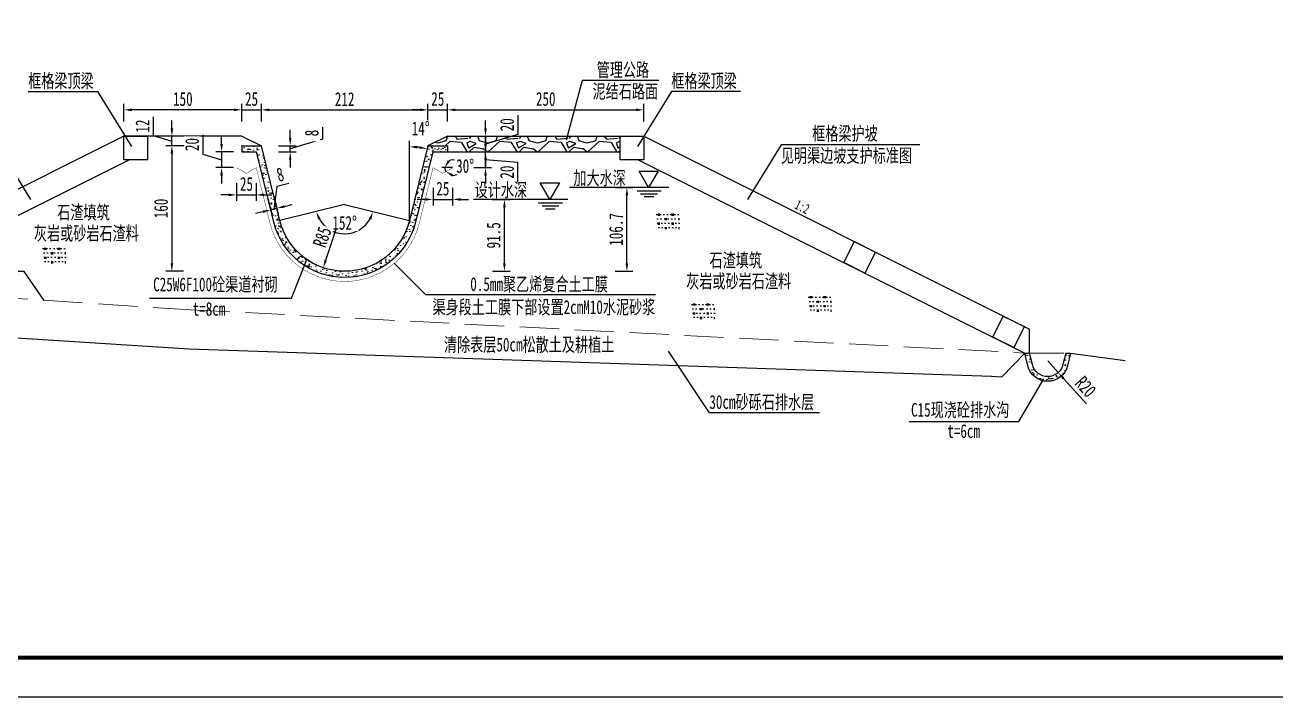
# Model space of a CAD drawing. Extents: x -1 to 840, y -1 to 593.
# Drawn here: x 173.6 to 492.3, y -1 to 170.2 of the extents above; entities that cross this region are included whole.
import ezdxf
from ezdxf.enums import TextEntityAlignment as Align

# ---------------------------------------------------------------- set-up
doc = ezdxf.new("R2010")
doc.units = 0
doc.linetypes.add('DASH', pattern=[0.35, 0.25, -0.1])
for name, color, linetype in [('DXPM', 8, 'Continuous'), ('图框', 7, 'Continuous'), ('文字', 3, 'Continuous'), ('标注', 3, 'Continuous'), ('结构线', 4, 'Continuous')]:
    doc.layers.add(name, color=color, linetype=linetype)
doc.styles.add('ttfs0.7', font='仿宋_GB2312.ttf', dxfattribs={"width": 0.7})
doc.dimstyles.new('50', dxfattribs={"dimtxt": 3.5, "dimasz": 2, "dimexe": 1.5, "dimexo": 0.0625, "dimgap": 1, "dimtad": 1, "dimdec": 0, "dimlfac": 5, "dimzin": 0, "dimdsep": 46, "dimtxsty": 'ttfs0.7', "dimcen": 0.09, "dimclrd": 3, "dimclre": 3, "dimclrt": 3, "dimadec": 0, "dimazin": 0, "dimtfac": 1, "dimtdec": 0, "dimtmove": 1, "dimatfit": 3, "dimfxl": 0, "dimtolj": 1, "dimtzin": 0, "dimarcsym": 0})

# ---------------------------------------------------------------- blocks, each defined once
blk = doc.blocks.new('*D34')
at = {"layer": 'Defpoints', "color": 0, "transparency": 16777216}
for p in [(231.54, 139.44), (211, 107.44), (255.02, 107.44)]:
    blk.add_point(p, dxfattribs=at)
at = {"layer": 'DXPM', "color": 3, "lineweight": -2, "transparency": 16777216}
for p, q in [((214, 139.44), (209.5, 139.44)), ((211, 137.44), (211, 109.44)), ((214, 107.44), (209.5, 107.44))]:
    blk.add_line(p, q, dxfattribs=at)
at = {"layer": 'DXPM', "color": 3, "transparency": 16777216}
for points in [[(211.34, 137.44), (210.67, 137.44), (211, 139.44)], [(210.67, 109.44), (211.34, 109.44), (211, 107.44)]]:
    blk.add_solid(points, dxfattribs=at)
at = {"layer": 'DXPM', "color": 3, "transparency": 16777216, "insert": (208.25, 123.44), "char_height": 3.5, "attachment_point": 5, "rotation": 90, "style": 'ttfs0.7', "bg_fill": 3, "box_fill_scale": 1.1, "bg_fill_color": 256, "bg_fill_true_color": 13158600, "bg_fill_transparency": 0}
blk.add_mtext('\\A1;160', dxfattribs=at)
blk = doc.blocks.new('*D35')
at = {"layer": 'Defpoints', "color": 0, "transparency": 16777216}
for p in [(255.02, 124.44), (255.02, 124.44), (238.52, 120.35), (271.52, 120.35)]:
    blk.add_point(p, dxfattribs=at)
at = {"layer": '标注', "color": 3, "lineweight": -2, "transparency": 16777216}
blk.add_arc((255.02, 124.44), 7.44, 209.3466, 330.6534, dxfattribs=at)
at = {"layer": '标注', "color": 3, "transparency": 16777216}
for points in [[(248.85, 120.91), (248.23, 120.67), (247.8, 122.65)], [(261.82, 120.67), (261.2, 120.91), (262.25, 122.65)]]:
    blk.add_solid(points, dxfattribs=at)
at = {"layer": '标注', "color": 3, "transparency": 16777216, "insert": (255.02, 119.75), "char_height": 3.5, "attachment_point": 5, "rotation": 360, "style": 'ttfs0.7', "bg_fill": 3, "box_fill_scale": 1.1, "bg_fill_color": 256, "bg_fill_true_color": 13158600, "bg_fill_transparency": 0}
blk.add_mtext('\\A1;152%%d', dxfattribs=at)
at = {"layer": 'Defpoints', "color": 0, "transparency": 16777216}
blk.add_point((251.83, 117.71), dxfattribs=at)
blk = doc.blocks.new('*D36')
at = {"layer": 'Defpoints', "color": 0, "transparency": 16777216}
for p in [(198.8, 148.57), (198.8, 141.83), (228.8, 141.83)]:
    blk.add_point(p, dxfattribs=at)
at = {"layer": '标注', "color": 3, "lineweight": -2, "transparency": 16777216}
for p, q in [((198.8, 145.57), (198.8, 150.07)), ((228.8, 145.57), (228.8, 150.07)), ((226.8, 148.57), (200.8, 148.57))]:
    blk.add_line(p, q, dxfattribs=at)
at = {"layer": '标注', "color": 3, "transparency": 16777216}
for points in [[(200.8, 148.91), (200.8, 148.24), (198.8, 148.57)], [(226.8, 148.24), (226.8, 148.91), (228.8, 148.57)]]:
    blk.add_solid(points, dxfattribs=at)
at = {"layer": '标注', "color": 3, "transparency": 16777216, "insert": (213.8, 151.32), "char_height": 3.5, "attachment_point": 5, "style": 'ttfs0.7', "bg_fill": 3, "box_fill_scale": 1.1, "bg_fill_color": 256, "bg_fill_true_color": 13158600, "bg_fill_transparency": 0}
blk.add_mtext('\\A1;150', dxfattribs=at)
blk = doc.blocks.new('*D37')
at = {"layer": 'Defpoints', "color": 0, "transparency": 16777216}
for p in [(228.8, 141.83), (233.8, 139.44)]:
    blk.add_point(p, dxfattribs=at)
at = {"layer": '标注', "color": 3, "lineweight": -2, "transparency": 16777216}
for p, q in [((228.8, 145.57), (228.8, 150.07)), ((233.8, 145.57), (233.8, 150.07)), ((226.8, 148.57), (224.8, 148.57)), ((228.8, 148.57), (233.8, 148.57)), ((235.8, 148.57), (237.8, 148.57))]:
    blk.add_line(p, q, dxfattribs=at)
at = {"layer": '标注', "color": 3, "transparency": 16777216}
for points in [[(226.8, 148.24), (226.8, 148.91), (228.8, 148.57)], [(235.8, 148.91), (235.8, 148.24), (233.8, 148.57)]]:
    blk.add_solid(points, dxfattribs=at)
at = {"layer": '标注', "color": 3, "transparency": 16777216, "insert": (231.3, 151.32), "char_height": 3.5, "attachment_point": 5, "style": 'ttfs0.7', "bg_fill": 3, "box_fill_scale": 1.1, "bg_fill_color": 256, "bg_fill_true_color": 13158600, "bg_fill_transparency": 0}
blk.add_mtext('\\A1;25', dxfattribs=at)
at = {"layer": 'Defpoints', "color": 0, "transparency": 16777216}
blk.add_point((233.8, 148.57), dxfattribs=at)
blk = doc.blocks.new('*D38')
at = {"layer": 'Defpoints', "color": 0, "transparency": 16777216}
for p in [(276.25, 148.57), (233.8, 139.44), (276.25, 139.44)]:
    blk.add_point(p, dxfattribs=at)
at = {"layer": '标注', "color": 3, "lineweight": -2, "transparency": 16777216}
for p, q in [((233.8, 145.57), (233.8, 150.07)), ((276.25, 145.57), (276.25, 150.07)), ((235.8, 148.57), (274.25, 148.57))]:
    blk.add_line(p, q, dxfattribs=at)
at = {"layer": '标注', "color": 3, "transparency": 16777216}
for points in [[(235.8, 148.91), (235.8, 148.24), (233.8, 148.57)], [(274.25, 148.24), (274.25, 148.91), (276.25, 148.57)]]:
    blk.add_solid(points, dxfattribs=at)
at = {"layer": '标注', "color": 3, "transparency": 16777216, "insert": (255.02, 151.32), "char_height": 3.5, "attachment_point": 5, "style": 'ttfs0.7', "bg_fill": 3, "box_fill_scale": 1.1, "bg_fill_color": 256, "bg_fill_true_color": 13158600, "bg_fill_transparency": 0}
blk.add_mtext('\\A1;212', dxfattribs=at)
blk = doc.blocks.new('*D39')
at = {"layer": 'Defpoints', "color": 0, "transparency": 16777216}
for p in [(276.25, 139.44), (281.25, 139.44)]:
    blk.add_point(p, dxfattribs=at)
at = {"layer": '标注', "color": 3, "lineweight": -2, "transparency": 16777216}
for p, q in [((276.25, 145.57), (276.25, 150.07)), ((281.25, 145.57), (281.25, 150.07)), ((274.25, 148.57), (272.25, 148.57)), ((276.25, 148.57), (281.25, 148.57)), ((283.25, 148.57), (285.25, 148.57))]:
    blk.add_line(p, q, dxfattribs=at)
at = {"layer": '标注', "color": 3, "transparency": 16777216}
for points in [[(274.25, 148.24), (274.25, 148.91), (276.25, 148.57)], [(283.25, 148.91), (283.25, 148.24), (281.25, 148.57)]]:
    blk.add_solid(points, dxfattribs=at)
at = {"layer": '标注', "color": 3, "transparency": 16777216, "insert": (278.75, 151.32), "char_height": 3.5, "attachment_point": 5, "style": 'ttfs0.7', "bg_fill": 3, "box_fill_scale": 1.1, "bg_fill_color": 256, "bg_fill_true_color": 13158600, "bg_fill_transparency": 0}
blk.add_mtext('\\A1;25', dxfattribs=at)
at = {"layer": 'Defpoints', "color": 0, "transparency": 16777216}
blk.add_point((281.25, 148.57), dxfattribs=at)
blk = doc.blocks.new('*D40')
at = {"layer": 'Defpoints', "color": 0, "transparency": 16777216}
for p in [(331.25, 148.57), (281.25, 141.83), (331.25, 141.83)]:
    blk.add_point(p, dxfattribs=at)
at = {"layer": '标注', "color": 3, "lineweight": -2, "transparency": 16777216}
for p, q in [((281.25, 145.57), (281.25, 150.07)), ((331.25, 145.57), (331.25, 150.07)), ((283.25, 148.57), (329.25, 148.57))]:
    blk.add_line(p, q, dxfattribs=at)
at = {"layer": '标注', "color": 3, "transparency": 16777216}
for points in [[(283.25, 148.91), (283.25, 148.24), (281.25, 148.57)], [(329.25, 148.24), (329.25, 148.91), (331.25, 148.57)]]:
    blk.add_solid(points, dxfattribs=at)
at = {"layer": '标注', "color": 3, "transparency": 16777216, "insert": (306.25, 151.32), "char_height": 3.5, "attachment_point": 5, "style": 'ttfs0.7', "bg_fill": 3, "box_fill_scale": 1.1, "bg_fill_color": 256, "bg_fill_true_color": 13158600, "bg_fill_transparency": 0}
blk.add_mtext('\\A1;250', dxfattribs=at)
blk = doc.blocks.new('*D41')
at = {"layer": 'Defpoints', "color": 0, "transparency": 16777216}
for p in [(256.84, 125.74), (295.73, 125.74), (256.84, 107.44)]:
    blk.add_point(p, dxfattribs=at)
at = {"layer": '标注', "color": 3, "lineweight": -2, "transparency": 16777216}
for p, q in [((292.73, 125.74), (297.23, 125.74)), ((295.73, 109.44), (295.73, 123.74)), ((292.73, 107.44), (297.23, 107.44))]:
    blk.add_line(p, q, dxfattribs=at)
at = {"layer": '标注', "color": 3, "transparency": 16777216}
for points in [[(296.06, 123.74), (295.4, 123.74), (295.73, 125.74)], [(295.4, 109.44), (296.06, 109.44), (295.73, 107.44)]]:
    blk.add_solid(points, dxfattribs=at)
at = {"layer": '标注', "color": 3, "transparency": 16777216, "insert": (292.98, 116.59), "char_height": 3.5, "attachment_point": 5, "rotation": 90, "style": 'ttfs0.7', "bg_fill": 3, "box_fill_scale": 1.1, "bg_fill_color": 256, "bg_fill_true_color": 13158600, "bg_fill_transparency": 0}
blk.add_mtext('\\A1;91.5', dxfattribs=at)
blk = doc.blocks.new('*D42')
at = {"layer": 'Defpoints', "color": 0, "transparency": 16777216}
for p in [(265.02, 128.78), (326.93, 128.78), (265.02, 107.44)]:
    blk.add_point(p, dxfattribs=at)
at = {"layer": '标注', "color": 3, "lineweight": -2, "transparency": 16777216}
for p, q in [((323.93, 128.78), (328.43, 128.78)), ((326.93, 109.44), (326.93, 126.78)), ((323.93, 107.44), (328.43, 107.44))]:
    blk.add_line(p, q, dxfattribs=at)
at = {"layer": '标注', "color": 3, "transparency": 16777216}
for points in [[(327.26, 126.78), (326.6, 126.78), (326.93, 128.78)], [(326.6, 109.44), (327.26, 109.44), (326.93, 107.44)]]:
    blk.add_solid(points, dxfattribs=at)
at = {"layer": '标注', "color": 3, "transparency": 16777216, "insert": (324.18, 118.11), "char_height": 3.5, "attachment_point": 5, "rotation": 90, "style": 'ttfs0.7', "bg_fill": 3, "box_fill_scale": 1.1, "bg_fill_color": 256, "bg_fill_true_color": 13158600, "bg_fill_transparency": 0}
blk.add_mtext('\\A1;106.7', dxfattribs=at)
blk = doc.blocks.new('*D43')
at = {"layer": 'Defpoints', "color": 0, "transparency": 16777216}
for p in [(271.52, 139.09), (274.55, 138.92), (276.25, 139.44), (271.52, 120.35), (271.52, 120.35)]:
    blk.add_point(p, dxfattribs=at)
at = {"layer": '标注', "color": 3, "lineweight": -2, "transparency": 16777216}
blk.add_line((271.52, 139.16), (271.52, 140.67), dxfattribs=at)
blk.add_arc((271.52, 120.35), 18.82, 82.192, 83.9067, dxfattribs=at)
at = {"layer": '标注', "color": 3, "transparency": 16777216}
for points in [[(273.54, 139.4), (273.5, 138.73), (271.52, 139.17)], [(274.02, 138.67), (274.14, 139.32), (276.04, 138.62)]]:
    blk.add_solid(points, dxfattribs=at)
at = {"layer": '标注', "color": 3, "transparency": 16777216, "insert": (274.39, 143.84), "char_height": 3.5, "attachment_point": 5, "style": 'ttfs0.7', "bg_fill": 3, "box_fill_scale": 1.1, "bg_fill_color": 256, "bg_fill_true_color": 13158600, "bg_fill_transparency": 0}
blk.add_mtext('\\A1;14%%d', dxfattribs=at)
blk = doc.blocks.new('*D44')
at = {"layer": 'Defpoints', "color": 0, "transparency": 16777216}
for p in [(281.74, 141.83), (281.74, 137.84), (290.91, 137.84)]:
    blk.add_point(p, dxfattribs=at)
at = {"layer": '标注', "color": 3, "lineweight": -2, "transparency": 16777216}
for p, q in [((299.16, 147.24), (299.16, 142.31)), ((290.91, 143.83), (290.91, 145.83)), ((287.91, 141.83), (292.41, 141.83)), ((299.16, 142.31), (290.91, 139.83)), ((290.91, 141.83), (290.91, 137.84)), ((287.91, 137.84), (292.41, 137.84)), ((290.91, 135.84), (290.91, 133.84))]:
    blk.add_line(p, q, dxfattribs=at)
at = {"layer": '标注', "color": 3, "transparency": 16777216}
for points in [[(290.58, 143.83), (291.24, 143.83), (290.91, 141.83)], [(291.24, 135.84), (290.58, 135.84), (290.91, 137.84)]]:
    blk.add_solid(points, dxfattribs=at)
at = {"layer": '标注', "color": 3, "transparency": 16777216, "insert": (296.41, 144.77), "char_height": 3.5, "attachment_point": 5, "rotation": 90, "style": 'ttfs0.7', "bg_fill": 3, "box_fill_scale": 1.1, "bg_fill_color": 256, "bg_fill_true_color": 13158600, "bg_fill_transparency": 0}
blk.add_mtext('\\A1;20', dxfattribs=at)
blk = doc.blocks.new('*D45')
at = {"layer": 'Defpoints', "color": 0, "transparency": 16777216}
blk.add_point((237.75, 123.48), dxfattribs=at)
at = {"layer": '标注', "color": 3, "lineweight": -2, "transparency": 16777216}
for p, q in [((237.78, 129.05), (236.97, 123.29)), ((240.77, 129.8), (237.78, 129.05)), ((235.47, 126.01), (236.55, 121.64)), ((237.03, 126.39), (238.11, 122.02)), ((239.69, 123.96), (241.63, 124.44)), ((234.25, 122.62), (232.31, 122.14)), ((236.19, 123.1), (237.75, 123.48))]:
    blk.add_line(p, q, dxfattribs=at)
at = {"layer": '标注', "color": 3, "transparency": 16777216}
for points in [[(234.33, 122.29), (234.17, 122.94), (236.19, 123.1)], [(239.61, 124.28), (239.77, 123.64), (237.75, 123.48)]]:
    blk.add_solid(points, dxfattribs=at)
at = {"layer": '标注', "color": 3, "transparency": 16777216, "insert": (238.61, 132.09), "char_height": 3.5, "attachment_point": 5, "rotation": 13.9013, "style": 'ttfs0.7', "bg_fill": 3, "box_fill_scale": 1.1, "bg_fill_color": 256, "bg_fill_true_color": 13158600, "bg_fill_transparency": 0}
blk.add_mtext('\\A1;8', dxfattribs=at)
at = {"layer": 'Defpoints', "color": 0, "transparency": 16777216}
for p in [(234.76, 128.9), (236.31, 129.29)]:
    blk.add_point(p, dxfattribs=at)
blk = doc.blocks.new('*D46')
at = {"layer": 'Defpoints', "color": 0, "transparency": 16777216}
for p in [(255.02, 124.44), (249.56, 108.34)]:
    blk.add_point(p, dxfattribs=at)
at = {"layer": '标注', "color": 3, "transparency": 16777216}
blk.add_solid([(249.88, 110.34), (250.51, 110.13), (249.56, 108.34)], dxfattribs=at)
at = {"layer": '标注', "color": 3, "transparency": 16777216, "insert": (249.3, 116.15), "char_height": 3.5, "attachment_point": 5, "rotation": 71.2457, "style": 'ttfs0.7', "bg_fill": 3, "box_fill_scale": 1.1, "bg_fill_color": 256, "bg_fill_true_color": 13158600, "bg_fill_transparency": 0}
blk.add_mtext('\\A1;R85', dxfattribs=at)
at = {"layer": '标注', "color": 3, "lineweight": -2, "transparency": 16777216}
blk.add_line((250.2, 110.24), (252.97, 118.4), dxfattribs=at)
blk = doc.blocks.new('*D49')
at = {"layer": 'Defpoints', "color": 0, "transparency": 16777216}
for p in [(232.54, 139.44), (232.54, 137.84), (241.15, 139.44)]:
    blk.add_point(p, dxfattribs=at)
at = {"layer": '标注', "color": 3, "lineweight": -2, "transparency": 16777216}
for p, q in [((241.15, 141.44), (241.15, 143.44)), ((249.4, 144.2), (249.4, 141.11)), ((249.4, 141.11), (241.15, 138.64)), ((238.15, 139.44), (242.65, 139.44)), ((238.15, 137.84), (242.65, 137.84)), ((241.15, 137.84), (241.15, 139.44)), ((241.15, 135.84), (241.15, 133.84))]:
    blk.add_line(p, q, dxfattribs=at)
at = {"layer": '标注', "color": 3, "transparency": 16777216}
for points in [[(240.82, 141.44), (241.48, 141.44), (241.15, 139.44)], [(241.48, 135.84), (240.82, 135.84), (241.15, 137.84)]]:
    blk.add_solid(points, dxfattribs=at)
at = {"layer": '标注', "color": 3, "transparency": 16777216, "insert": (246.65, 142.66), "char_height": 3.5, "attachment_point": 5, "rotation": 90, "style": 'ttfs0.7', "bg_fill": 3, "box_fill_scale": 1.1, "bg_fill_color": 256, "bg_fill_true_color": 13158600, "bg_fill_transparency": 0}
blk.add_mtext('\\A1;8', dxfattribs=at)
blk = doc.blocks.new('*D54')
at = {"layer": 'Defpoints', "color": 0, "transparency": 16777216}
for p in [(434.14, 84.6), (436.82, 81.64)]:
    blk.add_point(p, dxfattribs=at)
at = {"layer": '标注', "color": 3, "lineweight": -2, "transparency": 16777216}
blk.add_line((434.14, 84.6), (436.82, 81.64), dxfattribs=at)
at = {"layer": '标注', "color": 3, "transparency": 16777216}
blk.add_solid([(438.41, 80.38), (437.92, 79.93), (436.82, 81.64)], dxfattribs=at)
at = {"layer": '标注', "color": 3, "transparency": 16777216, "insert": (443.81, 78.02), "char_height": 3.5, "attachment_point": 5, "rotation": 312.1594, "style": 'ttfs0.7', "bg_fill": 3, "box_fill_scale": 1.1, "bg_fill_color": 256, "bg_fill_true_color": 13158600, "bg_fill_transparency": 0}
blk.add_mtext('\\A1;R20', dxfattribs=at)
at = {"layer": '标注', "color": 3, "lineweight": -2, "transparency": 16777216}
blk.add_line((444.03, 73.68), (438.17, 80.15), dxfattribs=at)
blk = doc.blocks.new('*D55')
at = {"layer": 'Defpoints', "color": 0, "transparency": 16777216}
for p in [(227.5, 133.84), (232.5, 133.84)]:
    blk.add_point(p, dxfattribs=at)
at = {"layer": '标注', "color": 3, "lineweight": -2, "transparency": 16777216}
for p, q in [((227.5, 129.91), (227.5, 125.41)), ((232.5, 129.91), (232.5, 125.41)), ((225.5, 126.91), (223.5, 126.91)), ((227.5, 126.91), (232.5, 126.91)), ((234.5, 126.91), (236.5, 126.91))]:
    blk.add_line(p, q, dxfattribs=at)
at = {"layer": '标注', "color": 3, "transparency": 16777216}
for points in [[(225.5, 126.58), (225.5, 127.24), (227.5, 126.91)], [(234.5, 127.24), (234.5, 126.58), (232.5, 126.91)]]:
    blk.add_solid(points, dxfattribs=at)
at = {"layer": '标注', "color": 3, "transparency": 16777216, "insert": (230, 129.66), "char_height": 3.5, "attachment_point": 5, "style": 'ttfs0.7', "bg_fill": 3, "box_fill_scale": 1.1, "bg_fill_color": 256, "bg_fill_true_color": 13158600, "bg_fill_transparency": 0}
blk.add_mtext('\\A1;25', dxfattribs=at)
at = {"layer": 'Defpoints', "color": 0, "transparency": 16777216}
blk.add_point((232.5, 126.91), dxfattribs=at)
blk = doc.blocks.new('*D56')
at = {"layer": 'Defpoints', "color": 0, "transparency": 16777216}
for p in [(228.8, 137.84), (223.67, 133.84), (228.8, 133.84)]:
    blk.add_point(p, dxfattribs=at)
at = {"layer": '标注', "color": 3, "lineweight": -2, "transparency": 16777216}
for p, q in [((218.92, 142.19), (218.92, 137.26)), ((223.67, 139.84), (223.67, 141.84)), ((218.92, 137.26), (223.67, 135.84)), ((226.67, 137.84), (222.17, 137.84)), ((223.67, 137.84), (223.67, 133.84)), ((226.67, 133.84), (222.17, 133.84)), ((223.67, 131.84), (223.67, 129.84))]:
    blk.add_line(p, q, dxfattribs=at)
at = {"layer": '标注', "color": 3, "transparency": 16777216}
for points in [[(223.33, 139.84), (224, 139.84), (223.67, 137.84)], [(224, 131.84), (223.33, 131.84), (223.67, 133.84)]]:
    blk.add_solid(points, dxfattribs=at)
at = {"layer": '标注', "color": 3, "transparency": 16777216, "insert": (216.17, 139.73), "char_height": 3.5, "attachment_point": 5, "rotation": 90, "style": 'ttfs0.7', "bg_fill": 3, "box_fill_scale": 1.1, "bg_fill_color": 256, "bg_fill_true_color": 13158600, "bg_fill_transparency": 0}
blk.add_mtext('\\A1;20', dxfattribs=at)
blk = doc.blocks.new('*D57')
at = {"layer": 'Defpoints', "color": 0, "transparency": 16777216}
for p in [(211, 141.83), (228.8, 141.83), (228.8, 139.44)]:
    blk.add_point(p, dxfattribs=at)
at = {"layer": '标注', "color": 3, "lineweight": -2, "transparency": 16777216}
for p, q in [((206.25, 146.8), (206.25, 142.06)), ((211, 143.83), (211, 145.83)), ((206.25, 142.06), (211, 140.63)), ((214, 141.83), (209.5, 141.83)), ((211, 139.44), (211, 141.83)), ((214, 139.44), (209.5, 139.44)), ((211, 137.44), (211, 135.44))]:
    blk.add_line(p, q, dxfattribs=at)
at = {"layer": '标注', "color": 3, "transparency": 16777216}
for points in [[(210.67, 143.83), (211.34, 143.83), (211, 141.83)], [(211.34, 137.44), (210.67, 137.44), (211, 139.44)]]:
    blk.add_solid(points, dxfattribs=at)
at = {"layer": '标注', "color": 3, "transparency": 16777216, "insert": (203.5, 144.43), "char_height": 3.5, "attachment_point": 5, "rotation": 90, "style": 'ttfs0.7', "bg_fill": 3, "box_fill_scale": 1.1, "bg_fill_color": 256, "bg_fill_true_color": 13158600, "bg_fill_transparency": 0}
blk.add_mtext('\\A1;12', dxfattribs=at)
blk = doc.blocks.new('*D58')
at = {"layer": 'Defpoints', "color": 0, "transparency": 16777216}
for p in [(279.81, 133.84), (280.04, 132.4), (280.57, 133.49)]:
    blk.add_point(p, dxfattribs=at)
at = {"layer": '标注', "color": 3, "lineweight": -2, "transparency": 16777216}
for start, end in [(59.7005, 119.8503), (180, 210), (270.1497, 330.2995)]:
    blk.add_arc((282.54, 133.84), 2, start, end, dxfattribs=at)
at = {"layer": '标注', "color": 3, "transparency": 16777216}
for points in [[(281.26, 135.74), (281.83, 135.4), (280.54, 133.84)], [(282.71, 132.13), (282.38, 131.55), (280.81, 132.84)]]:
    blk.add_solid(points, dxfattribs=at)
at = {"layer": '标注', "color": 3, "transparency": 16777216, "insert": (285.71, 134.24), "char_height": 3.5, "attachment_point": 5, "style": 'ttfs0.7', "bg_fill": 3, "box_fill_scale": 1.1, "bg_fill_color": 256, "bg_fill_true_color": 13158600, "bg_fill_transparency": 0}
blk.add_mtext('\\A1;30%%d', dxfattribs=at)
at = {"layer": 'Defpoints', "color": 0, "transparency": 16777216}
blk.add_point((282.54, 133.84), dxfattribs=at)
blk.add_point((282.54, 133.84), dxfattribs=at)
blk = doc.blocks.new('*D59')
at = {"layer": 'Defpoints', "color": 0, "transparency": 16777216}
for p in [(277.54, 133.84), (282.54, 133.84)]:
    blk.add_point(p, dxfattribs=at)
at = {"layer": '标注', "color": 3, "lineweight": -2, "transparency": 16777216}
for p, q in [((277.54, 128.74), (277.54, 124.24)), ((282.54, 128.74), (282.54, 124.24)), ((275.54, 125.74), (273.54, 125.74)), ((277.54, 125.74), (282.54, 125.74)), ((284.54, 125.74), (286.54, 125.74))]:
    blk.add_line(p, q, dxfattribs=at)
at = {"layer": '标注', "color": 3, "transparency": 16777216}
for points in [[(275.54, 125.41), (275.54, 126.07), (277.54, 125.74)], [(284.54, 126.07), (284.54, 125.41), (282.54, 125.74)]]:
    blk.add_solid(points, dxfattribs=at)
at = {"layer": '标注', "color": 3, "transparency": 16777216, "insert": (280.04, 128.49), "char_height": 3.5, "attachment_point": 5, "style": 'ttfs0.7', "bg_fill": 3, "box_fill_scale": 1.1, "bg_fill_color": 256, "bg_fill_true_color": 13158600, "bg_fill_transparency": 0}
blk.add_mtext('\\A1;25', dxfattribs=at)
at = {"layer": 'Defpoints', "color": 0, "transparency": 16777216}
blk.add_point((282.54, 125.74), dxfattribs=at)
blk = doc.blocks.new('*D60')
at = {"layer": 'Defpoints', "color": 0, "transparency": 16777216}
for p in [(282.54, 137.84), (290.91, 137.84), (282.54, 133.84)]:
    blk.add_point(p, dxfattribs=at)
at = {"layer": '标注', "color": 3, "lineweight": -2, "transparency": 16777216}
for p, q in [((290.91, 139.84), (290.91, 141.84)), ((287.91, 137.84), (292.41, 137.84)), ((290.91, 133.84), (290.91, 137.84)), ((299.16, 135.16), (290.91, 135.84)), ((299.16, 130.24), (299.16, 135.16)), ((287.91, 133.84), (292.41, 133.84)), ((290.91, 131.84), (290.91, 129.84))]:
    blk.add_line(p, q, dxfattribs=at)
at = {"layer": '标注', "color": 3, "transparency": 16777216}
for points in [[(290.58, 139.84), (291.24, 139.84), (290.91, 137.84)], [(291.24, 131.84), (290.58, 131.84), (290.91, 133.84)]]:
    blk.add_solid(points, dxfattribs=at)
at = {"layer": '标注', "color": 3, "transparency": 16777216, "insert": (296.41, 132.7), "char_height": 3.5, "attachment_point": 5, "rotation": 90, "style": 'ttfs0.7', "bg_fill": 3, "box_fill_scale": 1.1, "bg_fill_color": 256, "bg_fill_true_color": 13158600, "bg_fill_transparency": 0}
blk.add_mtext('\\A1;20', dxfattribs=at)

msp = doc.modelspace()

# ---------------------------------------------------------------- hatches: boundary and pattern name
at = {"layer": 'DXPM'}
h = msp.add_hatch(dxfattribs=at)
h.set_pattern_fill('无规则石头', color=256, scale=0.5)
h.set_pattern_definition([(228.0128, (21.11505, -340.1478), (-101.6000863, -114.3001404), [1.7086, -169.1525]), (184.9697, (19.97205, -341.4178), (152.40024653, 12.6999104), [2.93202, -290.27]), (132.5104, (17.05105, -341.6718), (126.9999076, -139.7001365), [2.0674, -204.6735]), (267.2737, (12.09805, -344.8468), (12.69994485, 253.99991827), [2.67002, -264.332]), (292.8337, (11.97105, -347.5138), (-63.5001803, 152.40008665), [2.61817, -259.199]), (357.2737, (12.98705, -349.9268), (-253.99991827, 12.69994485), [2.67002, -264.332]), (37.6942, (15.65405, -350.0538), (-165.1001043, -126.9998868), [3.53097, -349.5655]), (72.2553, (18.44805, -347.8948), (88.90017783, 279.40008103), [3.3336, -330.0265]), (121.4296, (19.46405, -344.7198), (-101.6000262, 165.0998058), [2.67906, -265.2275]), (175.2364, (18.067, -342.4338), (139.6998903, -12.6998808), [3.05856, -149.8695]), (222.3974, (15.01905, -342.1798), (-152.4000046, -139.69981825), [3.95539, -391.584]), (138.8141, (24.671, -344.9738), (-88.8999434, 76.1998828), [1.35003, -133.653]), (171.4692, (23.65505, -344.0848), (165.099748, -25.400064), [2.56841, -254.273]), (225, (21.115, -343.704), (-3e-15, -12.69999), [1.79604, -16.16445]), (203.1986, (20.226, -342.1798), (63.500214, 25.4001114), [0.9672, -95.753]), (291.8014, (19.337, -342.5608), (-12.700009, 38.100025), [1.36783, -67.024]), (30.9638, (19.845, -343.8308), (38.09996, 25.40002), [2.2216, -71.8315]), (161.5651, (21.75, -342.688), (25.400012, -12.69998), [1.60643, -38.5545]), (16.3895, (11.97105, -342.5608), (127.0000701, 38.09992075), [2.25044, -222.794]), (70.3462, (14.13005, -341.9258), (-50.7998584, -139.6998024), [1.888, -186.911]), (293.1986, (21.75, -340.1478), (-25.4001114, 63.500214), [1.9344, -94.786]), (343.6105, (22.51205, -341.9258), (-127.0000701, 38.09992075), [2.25044, -222.794]), (339.444, (11.971, -350.4348), (-63.500079, 25.399969), [2.17017, -106.3385]), (294.7751, (14.00305, -351.1968), (-63.499852, 139.6999351), [1.81836, -180.018]), (66.8014, (21.877, -352.8478), (25.4001114, 63.500214), [1.9344, -94.786]), (17.354, (22.63905, -351.0698), (-165.1000089, -50.7999234), [2.12892, -210.762]), (69.444, (15.654, -352.8478), (-25.399969, -63.500079), [1.0851, -107.424]), (101.3099, (21.115, -352.8478), (-12.699937, 50.799837), [0.64757, -64.11]), (165.9638, (20.988, -352.2128), (38.100027, -12.699978), [2.61817, -49.74525]), (186.009, (18.44805, -351.5778), (126.9998127, 12.69997034), [2.42633, -240.207]), (303.6901, (19.845, -344.9738), (-12.700004, 25.399975), [1.83162, -43.9589]), (353.1572, (20.86105, -346.4978), (215.9000893, -25.40011376), [3.19779, -316.58]), (60.9454, (24.036, -346.8788), (-50.7998818, -88.899788), [1.30754, -129.447]), (90, (24.671, -345.736), (-12.7, 12.7), [0.762, -11.938]), (120.2564, (18.19405, -351.1968), (50.7998923, -88.8999552), [1.76433, -174.6695]), (48.0128, (17.30505, -349.6728), (101.6000863, 114.3001404), [3.41722, -167.444]), (0, (19.591, -347.133), (12.7, 12.7), [3.302, -9.398]), (325.3048, (22.89305, -347.1328), (-126.99978, 88.9000085), [2.00805, -198.7965]), (254.0546, (24.544, -348.2758), (-12.7000324, -50.800121), [1.84914, -90.6085]), (207.646, (24.03605, -350.0538), (-241.29991525, -127.00007987), [3.01073, -298.0625]), (175.4261, (21.36905, -351.4508), (-165.10003802, 12.69993856), [3.18514, -315.329]), (175.4261, (21.36905, -351.4508), (-165.10003802, 12.69993856), [3.18514, -315.329])])
h.paths.add_polyline_path([(325.247, 137.839), (325.247, 141.831), (281.247, 141.831), (276.247, 139.439), (281.247, 139.439), (281.247, 137.839)])
h = msp.add_hatch(dxfattribs=at)
h.set_pattern_fill('回填土', color=256, scale=5)
h.set_pattern_definition([(0, (0.857, -229.0019), (0.75, 1.1), [0, -0.85, 0, -0.95]), (0, (0.607, -229.0019), (1.75, 1.15), [0.5, -3]), (0, (0.607, -228.7519), (1.75, 1.15), [0.5, -3]), (90, (0.732, -229.1269), (-1.75, 1.15), [0.5, -1.8]), (90, (0.982, -229.1269), (-1.75, 1.15), [0.5, -1.8])])
h.paths.add_polyline_path([(334.31, 122.783), (334.31, 118.092), (340.359, 118.092), (340.359, 122.783)])
h = msp.add_hatch(dxfattribs=at)
h.set_pattern_fill('回填土', color=256, scale=5)
h.set_pattern_definition([(0, (-155.4796, -237.6924), (0.75, 1.1), [0, -0.85, 0, -0.95]), (0, (-155.7296, -237.6924), (1.75, 1.15), [0.5, -3]), (0, (-155.7296, -237.4424), (1.75, 1.15), [0.5, -3]), (90, (-155.6046, -237.8174), (-1.75, 1.15), [0.5, -1.8]), (90, (-155.3546, -237.8174), (-1.75, 1.15), [0.5, -1.8])])
h.paths.add_polyline_path([(177.974, 114.093), (177.974, 109.402), (184.022, 109.402), (184.022, 114.093)])
h = msp.add_hatch(dxfattribs=at)
h.set_pattern_fill('回填土', color=256, scale=5)
h.set_pattern_definition([(0, (9.842, -251.8993), (0.75, 1.1), [0, -0.85, 0, -0.95]), (0, (9.592, -251.8993), (1.75, 1.15), [0.5, -3]), (0, (9.592, -251.6493), (1.75, 1.15), [0.5, -3]), (90, (9.717, -252.0243), (-1.75, 1.15), [0.5, -1.8]), (90, (9.967, -252.0243), (-1.75, 1.15), [0.5, -1.8])])
h.paths.add_polyline_path([(343.295, 99.886), (343.295, 95.195), (349.344, 95.195), (349.344, 99.886)])
h = msp.add_hatch(dxfattribs=at)
h.set_pattern_fill('回填土', color=256, scale=5)
h.set_pattern_definition([(0, (39.6017, -250.0291), (0.75, 1.1), [0, -0.85, 0, -0.95]), (0, (39.3517, -250.0291), (1.75, 1.15), [0.5, -3]), (0, (39.3517, -249.7791), (1.75, 1.15), [0.5, -3]), (90, (39.4767, -250.1541), (-1.75, 1.15), [0.5, -1.8]), (90, (39.7267, -250.1541), (-1.75, 1.15), [0.5, -1.8])])
h.paths.add_polyline_path([(373.055, 101.756), (373.055, 97.065), (379.103, 97.065), (379.103, 101.756)])
at = {"layer": 'DXPM', "lineweight": 0}
h = msp.add_hatch(dxfattribs=at)
h.set_pattern_fill('混凝土2', color=256, scale=0.4)
h.set_pattern_definition([(50, (-6233.5638, -1206.6022), (2.8690407, -0.2510085), [0.3, -3.3]), (355, (-6233.5638, -1206.6022), (-0.5550053, 3.0087685), [0.24, -2.64]), (100.4514, (-6233.3247, -1206.623), (2.3140375, 2.7577582), [0.2549608, -2.8045684]), (46.1842, (-6233.5638, -1205.802), (4.2689642, -0.662076), [0.45, -4.95]), (96.6356, (-6233.208, -1205.8573), (3.7386508, 3.8964715), [0.3824412, -4.206852]), (351.1842, (-6233.564, -1205.802), (3.7386478, 3.8964744), [0.36, -3.96]), (21, (-6233.1638, -1206.0022), (2.3876282, -1.6104756), [0.3, -3.3]), (326, (-6233.1638, -1206.0022), (0.9732613, 2.9006002), [0.24, -2.64]), (71.4514, (-6232.9648, -1206.1364), (3.3608905, 1.290122), [0.2549608, -2.8045684]), (37.5, (-6233.5638, -1206.6022), (0.04863942, 1.33157542), [0, -2.608, 0, -2.68, 0, -2.65]), (7.5, (-6233.5638, -1206.6022), (1.05227815, 1.57764685), [0, -1.528, 0, -2.548, 0, -1.01]), (327.5, (-6234.4558, -1206.6022), (2.13528974, -0.09021949), [0, -1, 0, -3.12, 0, -4.14]), (317.5, (-6234.8558, -1206.6022), (2.3327447, 0.40041993), [0, -1.3, 0, -2.072, 0, -2.94])])
h.paths.add_polyline_path([(438.756, 86.602), (438.023, 83.641, -0.4543417), (432.665, 80.884), (432.274, 79.749, 0.4511106), (439.188, 83.353), (439.992, 86.602)])
h.paths.add_polyline_path([(428.288, 86.602), (429.092, 83.353, 0.2450447), (432.274, 79.749), (432.665, 80.884, -0.242204), (430.257, 83.641), (429.524, 86.602)])

# ---------------------------------------------------------------- linework, layer by layer
at = {"layer": 'DXPM', "linetype": 'DASH', "lineweight": 0, "ltscale": 40}
for points in [[(109.435, 104.458), (122.387, 103.626), (215.77, 97.629)], [(215.77, 97.629), (428.288, 86.602), (439.992, 86.602)]]:
    msp.add_lwpolyline(points, dxfattribs=at)
at = {"layer": 'DXPM'}
msp.add_lwpolyline([(439.992, 86.602), (453.883, 84.692)], dxfattribs=at)
at = {"layer": '图框'}
msp.add_lwpolyline([(-0.69, -1.037), (840.31, -1.037), (840.31, 592.963), (-0.69, 592.963)], close=True, dxfattribs=at)
at = {"layer": '图框', "const_width": 1}
msp.add_lwpolyline([(830.31, 8.963), (24.31, 8.963), (24.31, 582.963), (830.31, 582.963)], close=True, dxfattribs=at)
at = {"layer": '标注'}
msp.add_line((271.524, 120.354), (271.524, 139.095), dxfattribs=at)
for points in [[(335.085, 156.019), (315.531, 156.019), (311.467, 140.835)], [(131.103, 139.673), (166.39, 139.673), (175.01, 125.709)], [(401.55, 139.673), (366.263, 139.673), (357.643, 125.709)], [(337.644, 128.779), (312.327, 128.779)], [(335.629, 127.871), (329.511, 127.871)], [(255.022, 124.439), (238.52, 120.354)], [(255.022, 124.439), (271.524, 120.354)], [(311.904, 125.739), (287.82, 125.739)], [(310.508, 124.772), (304.39, 124.772)], [(334.711, 127.101), (330.429, 127.101)], [(333.794, 126.379), (331.346, 126.379)], [(309.59, 124.002), (305.308, 124.002)], [(308.673, 123.28), (306.226, 123.28)], [(178.439, 99.959), (173.398, 107.386), (158.261, 107.386)], [(375.966, 71.38), (347.975, 71.38), (337.572, 87.098)], [(398.871, 69.196), (426.764, 69.196), (433.199, 80.06)]]:
    msp.add_lwpolyline(points, dxfattribs=at)
for points in [[(332.453, 128.779), (330.023, 132.987), (334.882, 132.987)], [(307.298, 125.739), (304.868, 129.947), (309.727, 129.947)]]:
    msp.add_lwpolyline(points, close=True, dxfattribs=at)
at = {"layer": '结构线'}
msp.add_line((281.247, 141.831), (276.247, 139.439), dxfattribs=at)
for points in [[(228.796, 141.831), (198.796, 141.831)], [(281.247, 141.831), (331.247, 141.831)], [(276.247, 139.439), (281.247, 139.439)], [(277.5, 137.839), (281.247, 137.839)], [(281.247, 139.439), (281.247, 137.839)], [(281.247, 137.839), (325.247, 137.839)], [(200.213, 135.831), (134.276, 102.863)], [(130.119, 93.109), (215.429, 87.635), (419.817, 80.674), (422.464, 80.502)], [(429.524, 86.602), (429.524, 92.692)], [(422.464, 80.502), (428.288, 86.602)], [(428.288, 86.602), (429.524, 86.602)], [(438.756, 86.602), (439.992, 86.602)]]:
    msp.add_lwpolyline(points, dxfattribs=at)
for points in [[(384.913, 114.998), (390.279, 112.315), (387.596, 106.948), (382.23, 109.632)], [(422.84, 96.034), (428.207, 93.351), (425.524, 87.985), (420.157, 90.668)]]:
    msp.add_lwpolyline(points, close=True, dxfattribs=at)
for points in [[(439.992, 86.602), (439.188, 83.353, -0.7826738), (429.092, 83.353), (428.288, 86.602)], [(438.756, 86.602), (438.023, 83.641, -0.7826738), (430.257, 83.641), (429.524, 86.602)]]:
    msp.add_lwpolyline(points, format="xyb", dxfattribs=at)

# ---------------------------------------------------------------- texts
at = {"layer": '文字', "style": 'ttfs0.7', "width": 0.7}
for s, p in [('管理公路', (319.232, 157.02)), ('框格梁顶梁', (174.38, 154.21)), ('框格梁顶梁', (338.24, 154.21)), ('泥结石路面', (318.186, 151.549)), ('框格梁护坡', (374.143, 140.791)), ('见明渠边坡支护标准图', (366.154, 135.175)), ('加大水深', (313.294, 129.455)), ('设计水深', (288.139, 126.415)), ('石渣填筑', (181.785, 120.695)), ('灰岩或砂岩石渣料', (175.843, 115.362)), ('石渣填筑', (347.988, 108.508)), ('灰岩或砂岩石渣料', (342.046, 103.175)), ('t=8cm', (216.3, 96.115)), ('渠身段土工膜下部设置2cmM10水泥砂浆', (277.392, 96.565)), ('清除表层50cm松散土及耕植土', (280.315, 87.004)), ('30cm砂砾石排水层', (347.944, 72.382)), ('C15现浇砼排水沟', (399.324, 70.398)), ('t=6cm', (408.576, 64.963))]:
    msp.add_text(s, height=3.5, dxfattribs=at).set_placement(p)
at = {"layer": '标注', "style": 'ttfs0.7', "width": 0.7}
msp.add_text('1:2', height=2.5, rotation=333.43, dxfattribs=at).set_placement((370.732, 122.089), align=Align.BOTTOM_CENTER)

# ---------------------------------------------------------------- next in the draw order: dimensions: what is measured, and where the dimension line sits
at = {"layer": 'DXPM'}
dim = msp.add_linear_dim(base=(211.005, 107.439), p1=(231.537, 139.439), p2=(255.022, 107.439), angle=90, dimstyle='50', dxfattribs=at)
dim.commit()
dim.dimension.update_dxf_attribs({"geometry": '*D34', "text_midpoint": (208.255, 123.439)})
at = {"layer": '标注'}
dim = msp.add_radius_dim(center=(434.14, 84.602), mpoint=(436.825, 81.637), dimstyle='50', dxfattribs=at)
dim.commit()
dim.dimension.update_dxf_attribs({"geometry": '*D54', "text_midpoint": (443.81, 78.019)})

# ---------------------------------------------------------------- next in the draw order: hatches: boundary and pattern name
at = {"layer": 'DXPM', "lineweight": 0}
h = msp.add_hatch(dxfattribs=at)
h.set_pattern_fill('混凝土2', color=256, scale=0.4)
h.set_pattern_definition([(50, (-6459.9073, -1151.3735), (2.8690407, -0.2510085), [0.3, -3.3]), (355, (-6459.9073, -1151.3735), (-0.5550053, 3.0087685), [0.24, -2.64]), (100.4514, (-6459.6682, -1151.3945), (2.3140375, 2.7577582), [0.2549608, -2.8045684]), (46.1842, (-6459.9073, -1150.5735), (4.2689642, -0.662076), [0.45, -4.95]), (96.6356, (-6459.5516, -1150.6287), (3.7386508, 3.8964715), [0.3824412, -4.206852]), (351.1842, (-6459.9073, -1150.5735), (3.7386478, 3.8964744), [0.36, -3.96]), (21, (-6459.5073, -1150.7735), (2.3876282, -1.6104756), [0.3, -3.3]), (326, (-6459.5073, -1150.7735), (0.9732613, 2.9006002), [0.24, -2.64]), (71.4514, (-6459.3084, -1150.9078), (3.3608905, 1.290122), [0.2549608, -2.8045684]), (37.5, (-6459.9073, -1151.3735), (0.04863942, 1.33157542), [0, -2.608, 0, -2.68, 0, -2.65]), (7.5, (-6459.9073, -1151.3735), (1.05227815, 1.57764685), [0, -1.528, 0, -2.548, 0, -1.01]), (327.5, (-6460.7993, -1151.3735), (2.13528974, -0.09021949), [0, -1, 0, -3.12, 0, -4.14]), (317.5, (-6461.1993, -1151.3735), (2.3327447, 0.40041993), [0, -1.3, 0, -2.072, 0, -2.94])])
h.paths.add_polyline_path([(233.796, 139.439), (228.796, 139.439), (228.796, 137.839), (232.544, 137.839), (236.967, 119.97, 0.4055828), (258.955, 106.259), (258.362, 107.77, -0.4011315), (238.52, 120.354), (233.796, 139.439)])
h.paths.add_polyline_path([(258.955, 106.259, 0.2862303), (273.077, 119.97), (277.5, 137.839), (281.247, 137.839), (281.247, 139.439), (276.247, 139.439), (271.524, 120.354, -0.290377), (258.362, 107.77)])

# ---------------------------------------------------------------- next in the draw order: linework, layer by layer
at = {"layer": '标注'}
msp.add_lwpolyline([(205.325, 100.585), (241.521, 100.585), (245.387, 110.433)], dxfattribs=at)
at = {"layer": '结构线'}
msp.add_line((228.796, 141.831), (233.796, 139.439), dxfattribs=at)
for points in [[(228.796, 139.439), (233.796, 139.439)], [(228.796, 139.439), (228.796, 137.839)], [(228.796, 137.839), (232.544, 137.839)]]:
    msp.add_lwpolyline(points, dxfattribs=at)
for points in [[(277.5, 137.839), (273.077, 119.97, -0.7826738), (236.967, 119.97), (232.544, 137.839)], [(276.247, 139.439), (271.524, 120.354, -0.7826738), (238.52, 120.354), (233.796, 139.439)]]:
    msp.add_lwpolyline(points, format="xyb", dxfattribs=at)

# ---------------------------------------------------------------- next in the draw order: texts
at = {"layer": '文字', "style": 'ttfs0.7', "width": 0.7}
msp.add_text('C25W6F100砼渠道衬砌', height=3.5, dxfattribs=at).set_placement((206.235, 102.343))

# ---------------------------------------------------------------- next in the draw order: dimensions: what is measured, and where the dimension line sits
at = {"layer": '标注'}
dim = msp.add_linear_dim(base=(198.796, 148.573), p1=(228.796, 141.831), p2=(198.796, 141.831), dimstyle='50', dxfattribs=at)
dim.commit()
dim.dimension.update_dxf_attribs({"geometry": '*D36', "text_midpoint": (213.796, 151.323)})
dim = msp.add_angular_dim_2l(base=(251.834, 117.715), line1=((255.022, 124.439), (271.524, 120.354)), line2=((255.022, 124.439), (238.52, 120.354)), dimstyle='50', dxfattribs=at)
dim.commit()
dim.dimension.update_dxf_attribs({"geometry": '*D35', "text_midpoint": (255.022, 119.747)})

# ---------------------------------------------------------------- next in the draw order: linework, layer by layer
msp.add_lwpolyline([(174.41, 153.208), (192.054, 153.208), (200.674, 139.244)], dxfattribs=at)
at = {"layer": '结构线'}
msp.add_lwpolyline([(198.796, 141.831), (122.387, 103.626)], dxfattribs=at)
msp.add_lwpolyline([(198.796, 141.831), (204.796, 141.831), (204.796, 135.831), (198.796, 135.831)], close=True, dxfattribs=at)

# ---------------------------------------------------------------- next in the draw order: dimensions: what is measured, and where the dimension line sits
at = {"layer": '标注'}
dim = msp.add_linear_dim(base=(233.796, 148.573), p1=(228.796, 141.831), p2=(233.796, 139.439), dimstyle='50', dxfattribs=at)
dim.commit()
dim.dimension.update_dxf_attribs({"geometry": '*D37', "text_midpoint": (231.296, 151.323)})
dim = msp.add_linear_dim(base=(237.746, 123.48), p1=(234.755, 128.904), p2=(236.309, 129.289), angle=13.90129, dimstyle='50', dxfattribs=at)
dim.commit()
dim.dimension.update_dxf_attribs({"geometry": '*D45', "text_midpoint": (238.749, 129.294), "dimtype": 161})
dim = msp.add_radius_dim(center=(255.022, 124.439), mpoint=(249.556, 108.341), dimstyle='50', dxfattribs=at)
dim.commit()
dim.dimension.update_dxf_attribs({"geometry": '*D46', "text_midpoint": (251.907, 115.264), "dimtype": 164})
dim = msp.add_linear_dim(base=(295.729, 125.739), p1=(256.841, 107.439), p2=(256.841, 125.739), angle=90, dimstyle='50', override={"dimdec": 1}, dxfattribs=at)
dim.commit()
dim.dimension.update_dxf_attribs({"geometry": '*D41', "text_midpoint": (292.979, 116.589)})

# ---------------------------------------------------------------- next in the draw order: dimensions: what is measured, and where the dimension line sits
dim = msp.add_linear_dim(base=(276.247, 148.573), p1=(233.796, 139.439), p2=(276.247, 139.439), dimstyle='50', dxfattribs=at)
dim.commit()
dim.dimension.update_dxf_attribs({"geometry": '*D38', "text_midpoint": (255.022, 151.323)})
dim = msp.add_linear_dim(base=(326.929, 128.779), p1=(265.021, 107.439), p2=(265.021, 128.779), angle=90, dimstyle='50', override={"dimdec": 1, "dimtxsty": 'ttfs0.7'}, dxfattribs=at)
dim.commit()
dim.dimension.update_dxf_attribs({"geometry": '*D42', "text_midpoint": (324.179, 118.109)})

# ---------------------------------------------------------------- next in the draw order: linework, layer by layer
msp.add_lwpolyline([(334.189, 101.409), (275.695, 101.409), (267.674, 109.47)], dxfattribs=at)
at = {"layer": '结构线'}
msp.add_lwpolyline([(329.831, 135.831), (428.288, 86.602)], dxfattribs=at)

# ---------------------------------------------------------------- next in the draw order: texts
at = {"layer": '文字', "style": 'ttfs0.7', "width": 0.7}
msp.add_text('0.5mm聚乙烯复合土工膜', height=3.5, dxfattribs=at).set_placement((287.026, 102.411))

# ---------------------------------------------------------------- next in the draw order: dimensions: what is measured, and where the dimension line sits
at = {"layer": '标注'}
dim = msp.add_linear_dim(base=(281.247, 148.573), p1=(276.247, 139.439), p2=(281.247, 139.439), dimstyle='50', dxfattribs=at)
dim.commit()
dim.dimension.update_dxf_attribs({"geometry": '*D39', "text_midpoint": (278.747, 151.323)})
dim = msp.add_linear_dim(base=(241.15, 139.439), p1=(232.544, 137.839), p2=(232.544, 139.439), angle=90, dimstyle='50', dxfattribs=at)
dim.commit()
dim.dimension.update_dxf_attribs({"geometry": '*D49', "text_midpoint": (246.65, 142.114)})

# ---------------------------------------------------------------- next in the draw order: dimensions: what is measured, and where the dimension line sits
dim = msp.add_linear_dim(base=(331.247, 148.573), p1=(281.247, 141.831), p2=(331.247, 141.831), dimstyle='50', dxfattribs=at)
dim.commit()
dim.dimension.update_dxf_attribs({"geometry": '*D40', "text_midpoint": (306.247, 151.323)})
dim = msp.add_angular_dim_2l(base=(274.554, 138.924), line1=((271.524, 120.354), (271.524, 139.095)), line2=((276.247, 139.439), (271.524, 120.354)), dimstyle='50', dxfattribs=at)
dim.commit()
dim.dimension.update_dxf_attribs({"geometry": '*D43', "text_midpoint": (274.387, 143.841), "dimtype": 162})

# ---------------------------------------------------------------- next in the draw order: linework, layer by layer
msp.add_lwpolyline([(355.914, 153.208), (338.271, 153.208), (329.65, 139.244)], dxfattribs=at)
at = {"layer": '结构线'}
msp.add_lwpolyline([(325.247, 141.831), (331.247, 141.831), (331.247, 135.831), (325.247, 135.831)], close=True, dxfattribs=at)
msp.add_lwpolyline([(331.247, 141.831), (429.524, 92.692)], dxfattribs=at)

# ---------------------------------------------------------------- next in the draw order: dimensions: what is measured, and where the dimension line sits
at = {"layer": '标注'}
dim = msp.add_linear_dim(base=(290.911, 137.839), p1=(281.744, 141.831), p2=(281.744, 137.839), angle=90, dimstyle='50', dxfattribs=at)
dim.commit()
dim.dimension.update_dxf_attribs({"geometry": '*D44', "text_midpoint": (296.411, 143.31)})

# ---------------------------------------------------------------- next in the draw order: linework, layer by layer
msp.add_lwpolyline([(282.54, 133.839), (279.806, 133.839)], dxfattribs=at)
at = {"layer": '结构线', "color": 5}
msp.add_lwpolyline([(232.504, 133.839, 0.1, 0.1, 0), (235.996, 119.73, 0.1, 0.1, 0.7826738), (274.048, 119.73, 0.1, 0.1, 0), (277.54, 133.839, 0.1, 0.1, 0), (280.04, 132.395, 0.1, 0.1, 0), (282.54, 133.839, 0, 0, 0)], format="xyseb", dxfattribs=at)

# ---------------------------------------------------------------- next in the draw order: dimensions: what is measured, and where the dimension line sits
at = {"layer": '标注'}
dim = msp.add_angular_dim_2l(base=(280.575, 133.492), line1=((280.04, 132.395), (282.54, 133.839)), line2=((282.54, 133.839), (279.806, 133.839)), dimstyle='50', dxfattribs=at)
dim.commit()
dim.dimension.update_dxf_attribs({"geometry": '*D58', "text_midpoint": (285.715, 134.238), "dimtype": 162})
dim = msp.add_linear_dim(base=(232.504, 126.91), p1=(227.504, 133.839), p2=(232.504, 133.839), dimstyle='50', dxfattribs=at)
dim.commit()
dim.dimension.update_dxf_attribs({"geometry": '*D55', "text_midpoint": (230.004, 129.66)})

# ---------------------------------------------------------------- next in the draw order: dimensions: what is measured, and where the dimension line sits
dim = msp.add_linear_dim(base=(223.667, 133.839), p1=(228.796, 137.839), p2=(228.796, 133.839), angle=90, dimstyle='50', dxfattribs=at)
dim.commit()
dim.dimension.update_dxf_attribs({"geometry": '*D56', "text_midpoint": (216.167, 138.264)})
dim = msp.add_linear_dim(base=(282.54, 125.739), p1=(277.54, 133.839), p2=(282.54, 133.839), dimstyle='50', dxfattribs=at)
dim.commit()
dim.dimension.update_dxf_attribs({"geometry": '*D59', "text_midpoint": (280.04, 128.489)})

# ---------------------------------------------------------------- next in the draw order: dimensions: what is measured, and where the dimension line sits
dim = msp.add_linear_dim(base=(211.005, 141.831), p1=(228.796, 139.439), p2=(228.796, 141.831), angle=90, dimstyle='50', dxfattribs=at)
dim.commit()
dim.dimension.update_dxf_attribs({"geometry": '*D57', "text_midpoint": (203.505, 143.06)})
dim = msp.add_linear_dim(base=(290.911, 137.839), p1=(282.54, 133.839), p2=(282.54, 137.839), angle=90, dimstyle='50', dxfattribs=at)
dim.commit()
dim.dimension.update_dxf_attribs({"geometry": '*D60', "text_midpoint": (299.161, 134.162), "dimtype": 160})

# ---------------------------------------------------------------- next in the draw order: linework, layer by layer
at = {"layer": '结构线', "color": 5, "const_width": 0.1}
msp.add_lwpolyline([(232.504, 133.839), (230.004, 132.395), (227.504, 133.839)], dxfattribs=at)

doc.saveas('drawing.dxf')
